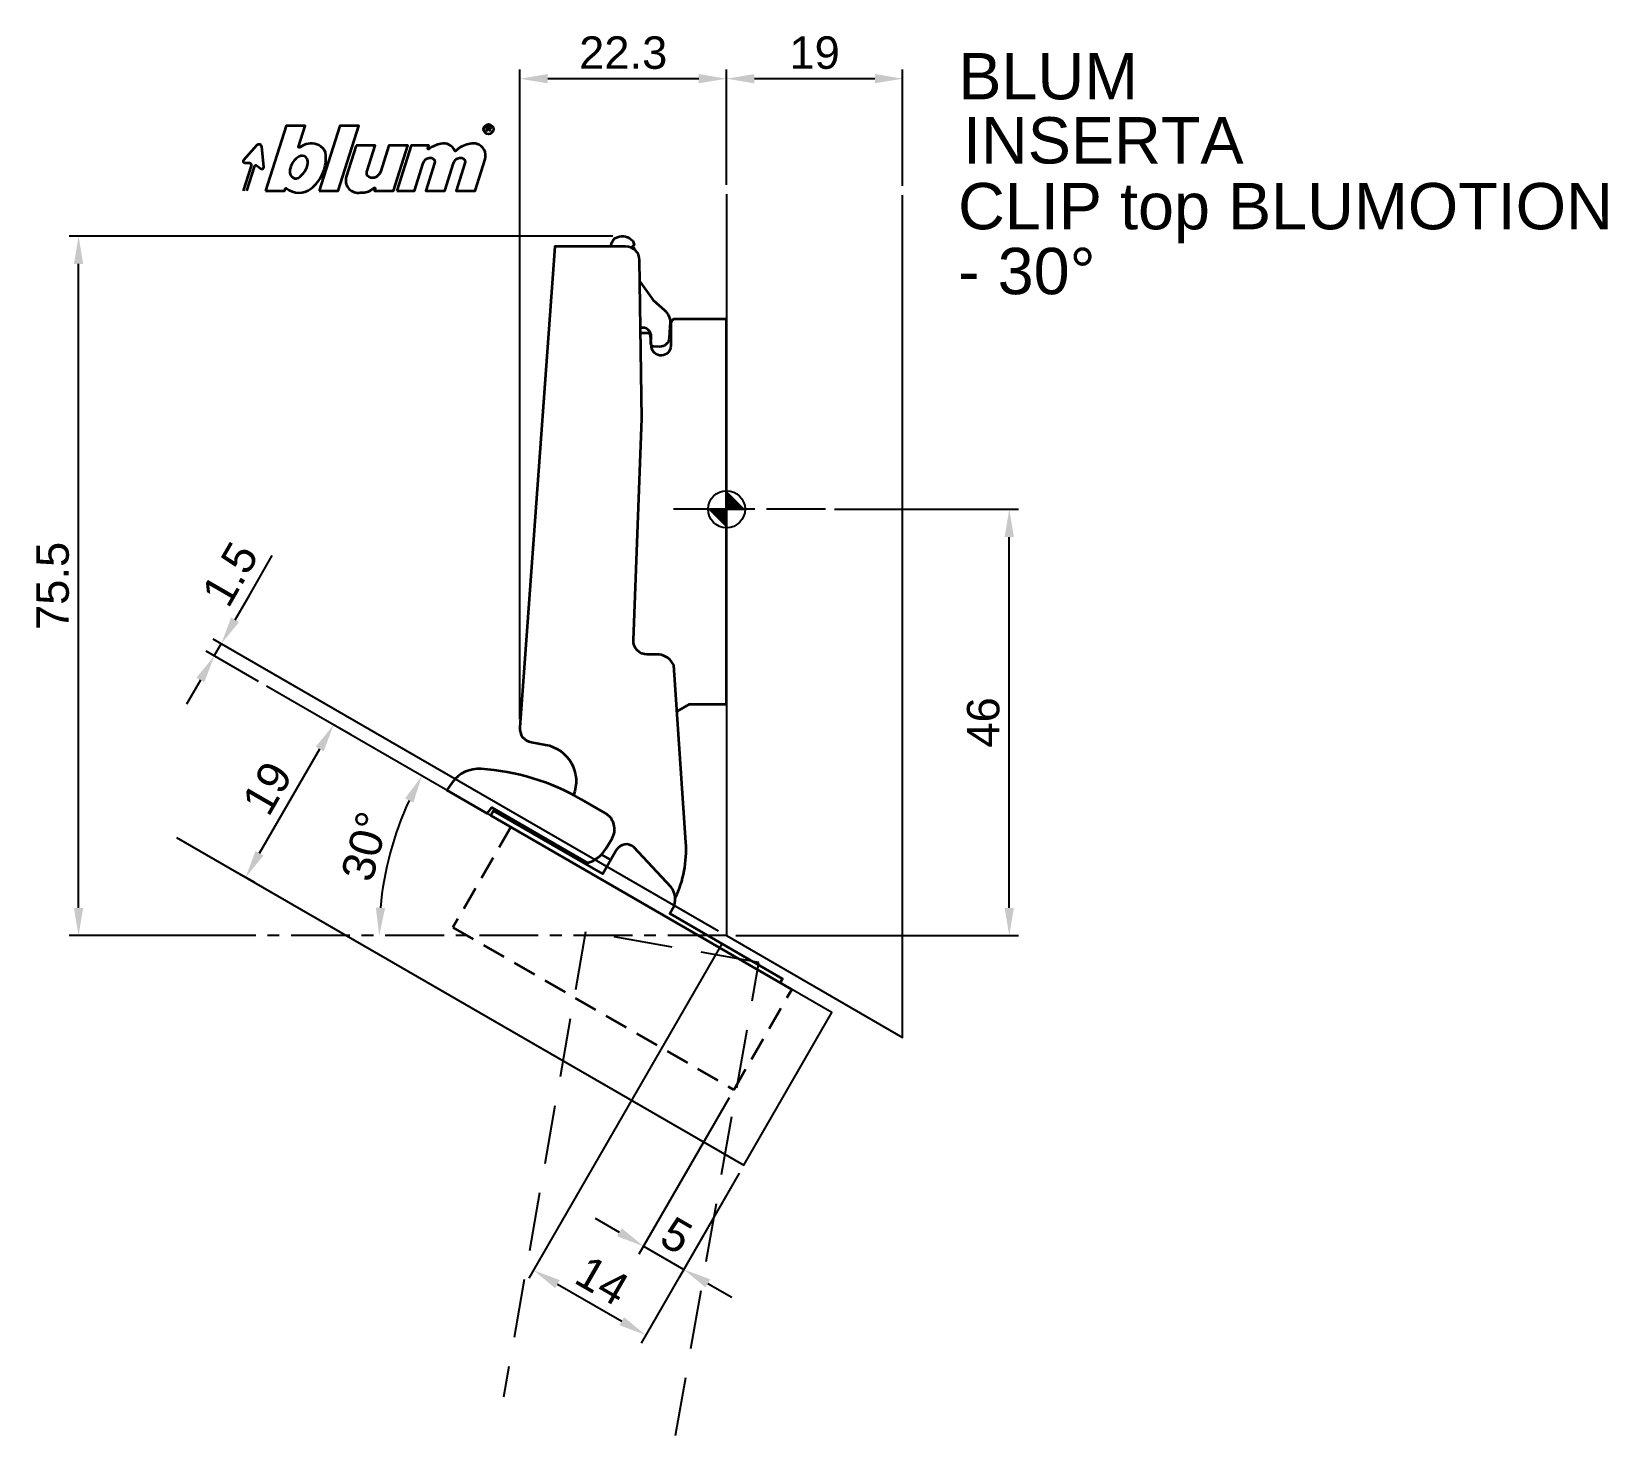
# Model space of a CAD drawing. Extents: x -75 to 95, y -100 to 52.
import ezdxf

# ---------------------------------------------------------------- set-up
doc = ezdxf.new("R2010")
doc.units = 0
doc.header["$PDMODE"] = 35
doc.header["$PDSIZE"] = 5
doc.linetypes.add('MITTE', pattern=[50.8, 31.75, -6.35, 6.35, -6.35])
doc.linetypes.add('STRICHLINIE', pattern=[19.05, 12.7, -6.35])
doc.layers.get('Defpoints').update_dxf_attribs({"linetype": 'CONTINUOUS'})
doc.layers.add('1', color=2, linetype='CONTINUOUS')
doc.layers.add('5', color=1, linetype='CONTINUOUS')
doc.layers.add('6', color=3, linetype='CONTINUOUS', lineweight=35)
doc.styles.add('Beschlag', font='ARIAL.TTF')
doc.dimstyles.new('Beschlag', dxfattribs={"dimtxt": 3.5, "dimasz": 3, "dimexe": 1, "dimexo": 1, "dimgap": 1, "dimtad": 1, "dimdec": 1, "dimdsep": 46, "dimtxsty": 'Beschlag', "dimcen": 2, "dimclrd": 256, "dimclre": 256, "dimclrt": 256, "dimadec": 1, "dimazin": 2, "dimtfac": 0.71, "dimtdec": 1, "dimtix": 1, "dimtmove": 2, "dimatfit": 0, "dimfxl": 0, "dimtolj": 1, "dimlwd": -1, "dimlwe": -1, "dimarcsym": 0})

# ---------------------------------------------------------------- blocks, each defined once
blk = doc.blocks.new('NullPunkt')
at = {"layer": '5'}
for points in [[(0, 2), (0, -2)], [(-2, 0), (2, 0)]]:
    blk.add_lwpolyline(points, dxfattribs=at)
blk.add_circle((0, 0), 2, dxfattribs=at)
for points in [[(0, 0), (-2, 0), (0, 2)], [(0, 0), (2, 0), (0, -2)]]:
    blk.add_solid(points, dxfattribs=at)
blk = doc.blocks.new('*D1')
at = {"layer": '1'}
for p, q in [((11.66, 0), (31.5, 0)), ((30.5, -43), (30.5, -3)), ((1, -46), (31.5, -46))]:
    blk.add_line(p, q, dxfattribs=at)
for points in [[(30, -3), (31, -3), (30.5, 0)], [(30, -43), (31, -43), (30.5, -46)]]:
    blk.add_solid(points, dxfattribs=at)
at = {"layer": 'Defpoints', "color": 0}
for p in [(10.66, 0), (30.5, 0), (0, -46)]:
    blk.add_point(p, dxfattribs=at)
at = {"layer": '1', "insert": (27.71, -23), "char_height": 3.5, "attachment_point": 5, "rotation": 90, "style": 'Beschlag'}
blk.add_mtext('\\A1;46', dxfattribs=at)
blk = doc.blocks.new('*D2')
at = {"layer": '1'}
for p, q in [((-53.02, -11.92), (-51.52, -9.33)), ((-0.87, -45.5), (-55.39, -14.02)), ((-55.27, -15.82), (-54.52, -14.52)), ((-50.5, -18.57), (-56.14, -15.32)), ((-56.77, -18.42), (-58.27, -21.02))]:
    blk.add_line(p, q, dxfattribs=at)
for points in [[(-53.45, -11.67), (-52.59, -12.17), (-54.52, -14.52)], [(-57.2, -18.17), (-56.34, -18.67), (-55.27, -15.82)]]:
    blk.add_solid(points, dxfattribs=at)
at = {"layer": 'Defpoints', "color": 0}
for p in [(-54.52, -14.52), (-49.64, -19.07), (0, -46)]:
    blk.add_point(p, dxfattribs=at)
at = {"layer": '1', "insert": (-53.56, -7), "char_height": 3.5, "attachment_point": 5, "rotation": 60.0002, "style": 'Beschlag'}
blk.add_mtext('\\A1;1.5', dxfattribs=at)
blk = doc.blocks.new('Logo_BLUM')
at = {"layer": '6', "color": 20, "linetype": 'Continuous'}
for points in [[(2.39, 0), (4.43, 0), (4.52, 0.26, -0.512391), (4.62, 0.29, 0.357881), (7.3, 0.25, 0.116336), (8.5, 1.76, 0.127435), (8.89, 3.85, 0.227045), (8.36, 4.79, 0.273775), (6.5, 4.93), (6.04, 4.67, -0.689828), (5.94, 4.76), (6.65, 7), (4.61, 7)], [(16.53, 0), (18.44, 0), (19.39, 3, -0.282196), (20.04, 3.56, -0.141376), (20.38, 3.52, -0.3938), (20.62, 2.99), (19.67, 0), (21.72, 0), (22.67, 3, -0.282189), (23.31, 3.56, -0.141385), (23.65, 3.52, -0.393792), (23.89, 2.99), (22.94, 0), (24.99, 0), (26.07, 3.42, 0.424526), (25.18, 5.07, 0.098115), (24.64, 5.11, 0.114777), (23.24, 4.6), (22.89, 4.28, -0.522588), (22.79, 4.31, 0.36711), (21.28, 5.09, 0.102012), (20, 4.5, -0.748324), (19.89, 4.58), (20, 4.9), (18.08, 4.9)], [(5.59, 3.39, 0.16703), (4.99, 2.14, 0.322673), (5.41, 1.39, 0.260102), (5.93, 1.42, 0.211929), (6.95, 3, 0.250706), (6.73, 3.62, 0.316796), (6.01, 3.72, 0.086595)], [(12.15, 4.9), (11.09, 1.53, 0.527578), (12.44, -0.2, -0.003338), (13.06, -0.17, 0.131781), (13.63, 0.02), (14.12, 0.32, -0.706223), (14.22, 0.24), (14.15, 0), (16.19, 0), (17.75, 4.9), (15.7, 4.9), (14.81, 2.11, -0.253672), (14.11, 1.42, -0.127823), (13.72, 1.42, -0.447747), (13.33, 2.15), (14.2, 4.9)]]:
    blk.add_lwpolyline(points, format="xyb", close=True, dxfattribs=at)
blk.add_lwpolyline([(8.18, 0), (10.23, 0), (12.45, 7), (10.4, 7)], close=True, dxfattribs=at)
for points in [[(26.26, 6.4), (26.26, 6.9), (26.52, 6.9, -0.975005), (26.53, 6.67, 0.014563), (26.45, 6.67), (26.26, 6.67), (26.45, 6.67), (26.52, 6.6), (26.57, 6.53), (26.62, 6.42)], [(0, 0), (0.86, 2.7, 0.480207), (0.67, 2.98), (0.19, 2.97, -0.689229), (0.05, 3.33), (1.49, 4.95, -0.685285), (1.94, 4.79), (2.15, 2.54, -0.636083), (1.84, 2.36), (1.47, 2.68, 0.560356), (1.16, 2.59), (0.34, 0)]]:
    blk.add_lwpolyline(points, format="xyb", dxfattribs=at)
blk.add_circle((26.44, 6.65), 0.527, dxfattribs=at)
blk = doc.blocks.new('*D4')
at = {"layer": '1'}
for p, q in [((-0.5, -46.87), (-21.34, -82.96)), ((1.37, -71.62), (-9.21, -89.96)), ((-18.24, -83.59), (-11.31, -87.59))]:
    blk.add_line(p, q, dxfattribs=at)
for points in [[(-17.99, -83.16), (-18.49, -84.03), (-20.84, -82.09)], [(-11.06, -87.16), (-11.56, -88.03), (-8.71, -89.09)]]:
    blk.add_solid(points, dxfattribs=at)
at = {"layer": 'Defpoints', "color": 0}
for p in [(0, -46), (1.87, -70.75), (-8.71, -89.09)]:
    blk.add_point(p, dxfattribs=at)
at = {"layer": '1', "insert": (-13.4, -83.2), "char_height": 3.5, "attachment_point": 5, "rotation": 330, "style": 'Beschlag'}
blk.add_mtext('\\A1;14', dxfattribs=at)
blk = doc.blocks.new('*D5')
at = {"layer": '1'}
for p, q in [((0.29, -63.49), (-9.45, -80.37)), ((1.37, -71.62), (-5.12, -82.87)), ((-11.55, -78.01), (-14.15, -76.51)), ((-8.95, -79.51), (-4.62, -82.01)), ((-2.02, -83.51), (0.57, -85.01))]:
    blk.add_line(p, q, dxfattribs=at)
for points in [[(-11.3, -77.57), (-11.8, -78.44), (-8.95, -79.51)], [(-1.77, -83.07), (-2.27, -83.94), (-4.62, -82.01)]]:
    blk.add_solid(points, dxfattribs=at)
at = {"layer": 'Defpoints', "color": 0}
for p in [(0.79, -62.62), (1.87, -70.75), (-4.62, -82.01)]:
    blk.add_point(p, dxfattribs=at)
at = {"layer": '1', "insert": (-5.4, -78.35), "char_height": 3.5, "attachment_point": 5, "rotation": 330, "style": 'Beschlag'}
blk.add_mtext('\\A1;5', dxfattribs=at)
blk = doc.blocks.new('*D7')
at = {"layer": '1'}
for p, q in [((-40.5, -24.35), (-43.26, -22.76)), ((-50.39, -37.11), (-43.89, -25.86)), ((-50.91, -40.28), (-52.76, -39.21))]:
    blk.add_line(p, q, dxfattribs=at)
for points in [[(-44.32, -25.61), (-43.46, -26.11), (-42.39, -23.26)], [(-50.82, -36.86), (-49.96, -37.36), (-51.89, -39.71)]]:
    blk.add_solid(points, dxfattribs=at)
at = {"layer": 'Defpoints', "color": 0}
for p in [(-42.39, -23.26), (-39.63, -24.85), (-50.04, -40.78)]:
    blk.add_point(p, dxfattribs=at)
at = {"layer": '1', "insert": (-49.55, -30.09), "char_height": 3.5, "attachment_point": 5, "rotation": 60, "style": 'Beschlag'}
blk.add_mtext('\\A1;19', dxfattribs=at)
blk = doc.blocks.new('*D8')
at = {"layer": '1'}
blk.add_arc((-3, -46), 34.47, 154.9875, 175.0125, dxfattribs=at)
for points in [[(-34.68, -31.19), (-33.8, -31.65), (-32.86, -28.76)], [(-36.84, -43.02), (-37.84, -42.98), (-37.47, -46)]]:
    blk.add_solid(points, dxfattribs=at)
at = {"layer": 'Defpoints', "color": 0}
for p in [(-49.64, -19.07), (-35.4, -34.21), (-59.47, -46), (0, -46), (11.37, -54.3)]:
    blk.add_point(p, dxfattribs=at)
at = {"layer": '1', "insert": (-38.99, -36.36), "char_height": 3.5, "attachment_point": 5, "rotation": 75, "style": 'Beschlag'}
blk.add_mtext('\\A1;30°', dxfattribs=at)
blk = doc.blocks.new('*D9')
at = {"layer": '1'}
for p, q in [((-12.27, 29.46), (-70.91, 29.46)), ((-69.91, -43), (-69.91, 26.46)), ((-56.93, -46), (-70.91, -46))]:
    blk.add_line(p, q, dxfattribs=at)
for points in [[(-70.41, 26.46), (-69.41, 26.46), (-69.91, 29.46)], [(-70.41, -43), (-69.41, -43), (-69.91, -46)]]:
    blk.add_solid(points, dxfattribs=at)
at = {"layer": 'Defpoints', "color": 0}
for p in [(-69.91, 29.46), (-11.27, 29.46), (-55.93, -46)]:
    blk.add_point(p, dxfattribs=at)
at = {"layer": '1', "insert": (-72.69, -8.27), "char_height": 3.5, "attachment_point": 5, "rotation": 90, "style": 'Beschlag'}
blk.add_mtext('\\A1;75.5', dxfattribs=at)
blk = doc.blocks.new('*D10')
at = {"layer": '1'}
for p, q in [((0, 35), (0, 47.45)), ((16, 46.45), (3, 46.45)), ((19, 34.88), (19, 47.45))]:
    blk.add_line(p, q, dxfattribs=at)
for points in [[(3, 46.95), (3, 45.95), (0, 46.45)], [(16, 46.95), (16, 45.95), (19, 46.45)]]:
    blk.add_solid(points, dxfattribs=at)
at = {"layer": 'Defpoints', "color": 0}
for p in [(0, 46.45), (0, 34), (19, 33.88)]:
    blk.add_point(p, dxfattribs=at)
at = {"layer": '1', "insert": (9.5, 49.24), "char_height": 3.5, "attachment_point": 5, "style": 'Beschlag'}
blk.add_mtext('\\A1;19', dxfattribs=at)
blk = doc.blocks.new('*D12')
at = {"layer": '1'}
for p, q in [((-22.3, -22.66), (-22.3, 47.45)), ((-3, 46.45), (-19.3, 46.45)), ((0, 35), (0, 47.45))]:
    blk.add_line(p, q, dxfattribs=at)
for points in [[(-19.3, 46.95), (-19.3, 45.95), (-22.3, 46.45)], [(-3, 46.95), (-3, 45.95), (0, 46.45)]]:
    blk.add_solid(points, dxfattribs=at)
at = {"layer": 'Defpoints', "color": 0}
for p in [(-22.3, 46.45), (0, 34), (-22.3, -23.66)]:
    blk.add_point(p, dxfattribs=at)
at = {"layer": '1', "insert": (-11.15, 49.24), "char_height": 3.5, "attachment_point": 5, "style": 'Beschlag'}
blk.add_mtext('\\A1;22.3', dxfattribs=at)

msp = doc.modelspace()

# ---------------------------------------------------------------- linework, layer by layer
at = {"layer": '1'}
msp.add_line((-51.52, -9.33), (-49.02, -5), dxfattribs=at)
at = {"layer": '5', "linetype": 'MITTE', "ltscale": 0.2}
for p, q in [((10.66, 0), (-5.74, 0)), ((0, -46), (-59.47, -46))]:
    msp.add_line(p, q, dxfattribs=at)
at = {"layer": '5'}
for points in [[(0, 34), (0, -46), (19, -56.97), (19, 33.88)], [(-59.35, -35.4), (1.87, -70.75), (11.37, -54.3), (-49.64, -19.07)]]:
    msp.add_lwpolyline(points, dxfattribs=at)
at = {"layer": '5', "linetype": 'STRICHLINIE', "ltscale": 0.5}
msp.add_lwpolyline([(-5.5, -99.92), (3.5, -48.89), (-15.21, -45.59), (-24.06, -95.79)], dxfattribs=at)
at = {"layer": '6'}
msp.add_line((-12.48, -37.81), (-13.48, -37.23), dxfattribs=at)
for points in [[(-12.46, 28.34), (-12.45, 28.49, -0.30335), (-11.78, 29.37, -0.299349), (-10.12, 28.96), (-9.96, 28.53), (-10.15, 28.36), (-9.96, 28.15), (-9.96, 28.02)], [(-5.53, -41.94, 0.129286), (-4.39, -35.95), (-5.7, -16.83, 0.266716), (-7.26, -15.67), (-8.56, -15.67, -0.424475), (-10.05, -14.11), (-9.15, 9.78), (-9.39, 26.86, 0.409111), (-10.89, 28.34), (-18.51, 28.36), (-22.3, -23.51, 0.393305), (-21.06, -25.14), (-19.55, -25.4, -0.476788), (-16.52, -30.83, -0.476788)], [(-9.36, 24.56), (-7.91, 22.57), (-6.69, 21.47, -0.199054), (-6.08, 20.18), (-6.18, 18.48, -0.414214), (-7.23, 17.54), (-7.88, 17.57, -0.4142), (-8.16, 17.89), (-8.12, 18.58, 0.499076), (-9.29, 19.56, -2.886646)], [(-5.36, -21.8), (-4, -21.02), (0, -21.02), (0, 20.5), (-5.73, 20.5), (-5.87, 20.35, 0.199084), (-6.02, 20), (-6.02, 17.63, -0.9573), (-8.1, 17.54), (-8.2, 18.73, 0.486207), (-8.61, 18.99), (-9.28, 18.98)], [(5.78, -51.07), (6.03, -50.64), (-6.13, -43.62), (-5.8, -43.05, 0.312987), (-5.99, -40.77), (-9.99, -36.47, 0.486363), (-11.86, -36.74), (-13.35, -39.33), (-13.36, -39.33), (-25.13, -32.53), (-25.43, -33.05), (7.04, -51.8)]]:
    msp.add_lwpolyline(points, format="xyb", dxfattribs=at)
at = {"layer": '6', "flags": 128}
msp.add_lwpolyline([(-12.35, -35.52, 0.414214), (-13.08, -32.79), (-15.66, -31.3, 0.114125), (-26.49, -28.01, 0.262579), (-29.59, -29.49), (-30.17, -30.32), (-25.84, -32.81), (-25.32, -32.19), (-15, -38.15, 0.191102), (-13.02, -36.63), (-12.35, -35.52)], format="xyb", dxfattribs=at)
at = {"layer": '6', "linetype": 'STRICHLINIE', "ltscale": 0.2}
msp.add_lwpolyline([(-23.27, -34.3), (-29.52, -45.12), (0.79, -62.62), (7.04, -51.8)], dxfattribs=at)

# ---------------------------------------------------------------- block references
at = {"layer": '5', "rotation": 90}
msp.add_blockref('NullPunkt', (0, 0), dxfattribs=at)
at = {"layer": '6'}
msp.add_blockref('Logo_BLUM', (-52.12, 34.35), dxfattribs=at)

# ---------------------------------------------------------------- texts
at = {"layer": '1', "linetype": 'Continuous', "style": 'Beschlag'}
for s, p in [('BLUM', (25, 44.22)), ('CLIP top BLUMOTION', (24.98, 30.2)), ('- 30%%D', (24.98, 23.2))]:
    msp.add_text(s, height=5, dxfattribs=at).set_placement(p)
at = {"layer": '1', "insert": (25.51, 42.3), "char_height": 5, "width": 110.7908, "attachment_point": 1, "style": 'Beschlag'}
msp.add_mtext('INSERTA', dxfattribs=at)

# ---------------------------------------------------------------- dimensions: what is measured, and where the dimension line sits
at = {"layer": '1'}
for base, p1, p2, picture, middle in [((-22.3, 46.45), (0, 34), (-22.3, -23.66), '*D12', (-11.15, 49.24)), ((0, 46.45), (19, 33.88), (0, 34), '*D10', (9.5, 49.24))]:
    dim = msp.add_linear_dim(base=base, p1=p1, p2=p2, dimstyle='Beschlag', dxfattribs=at)
    dim.commit()
    dim.dimension.update_dxf_attribs({"geometry": picture, "text_midpoint": middle})
for base, p1, p2, angle, picture, middle in [((-69.91, 29.46), (-55.93, -46), (-11.27, 29.46), 90, '*D9', (-72.69, -8.27)), ((30.5, 0), (0, -46), (10.66, 0), 90, '*D1', (27.71, -23)), ((-42.39, -23.26), (-50.04, -40.78), (-39.63, -24.85), 60, '*D7', (-49.55, -30.09)), ((-8.71, -89.09), (0, -46), (1.87, -70.75), 330, '*D4', (-13.4, -83.2)), ((-4.62, -82.01), (0.79, -62.62), (1.87, -70.75), 330, '*D5', (-5.4, -78.35))]:
    dim = msp.add_linear_dim(base=base, p1=p1, p2=p2, angle=angle, dimstyle='Beschlag', dxfattribs=at)
    dim.commit()
    dim.dimension.update_dxf_attribs({"geometry": picture, "text_midpoint": middle})
dim = msp.add_linear_dim(base=(-54.52, -14.52), p1=(-49.64, -19.07), p2=(0, -46), angle=240.0002, dimstyle='Beschlag', dxfattribs=at)
dim.commit()
dim.dimension.update_dxf_attribs({"geometry": '*D2', "text_midpoint": (-53.56, -7), "dimtype": 160})
dim = msp.add_angular_dim_2l(base=(-35.4, -34.21), line1=((11.37, -54.3), (-49.64, -19.07)), line2=((0, -46), (-59.47, -46)), dimstyle='Beschlag', dxfattribs=at)
dim.commit()
dim.dimension.update_dxf_attribs({"geometry": '*D8', "text_midpoint": (-38.99, -36.36)})

doc.saveas('drawing.dxf')
